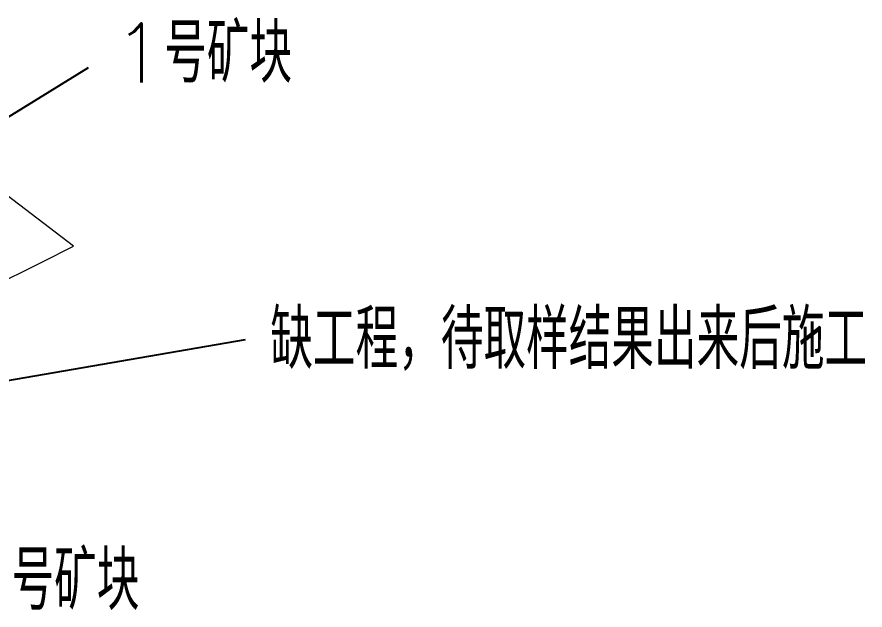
# Model space of a CAD drawing. Header units: inches. Extents: x 469883 to 470005, y 4349687 to 4349765.
# Drawn here: x 469962.44 to 470005.41, y 4349727.85 to 4349757.92 of the extents above; entities that cross this region are included whole.
import ezdxf

# ---------------------------------------------------------------- set-up
doc = ezdxf.new("R2010")
doc.units = ezdxf.units.IN
doc.header["$MEASUREMENT"] = 0
doc.styles.add('Standard_Shx', font='txt.shx', dxfattribs={"bigfont": 'gbcbig.shx'})

msp = doc.modelspace()

# ---------------------------------------------------------------- linework, layer by layer
for p, q in [((469947.349, 4349743.827, 3961), (469966.063, 4349755.352)), ((469955.298, 4349738.354, 10896.004), (469974.011, 4349741.559, 6935.004))]:
    msp.add_line(p, q)
at = {"color": 7, "linetype": 'Continuous', "lineweight": 0, "elevation": 2972.714}
msp.add_lwpolyline([(469946.461, 4349734.988), (469952.096, 4349734.915), (469955.298, 4349738.354), (469959.298, 4349742.659), (469960.418, 4349743.865), (469964.298, 4349745.795), (469964.697, 4349745.993), (469965.31, 4349746.298), (469960.7, 4349749.8), (469954.621, 4349743.373), (469952.467, 4349740.912), (469951.027, 4349739.74), (469949.588, 4349738.568), (469948.804, 4349737.725), (469948.02, 4349736.881), (469947.24, 4349735.935), (469946.461, 4349734.988), (469946.461, 4349734.988)], dxfattribs=at)

# ---------------------------------------------------------------- texts
at = {"char_height": 3, "attachment_point": 1, "style": 'Standard_Shx'}
for s, width, insert in [('1号矿块', 15.65323, (469967.327, 4349757.587)), ('缺工程，待取样结果出来后施工', 35.06623, (469975.275, 4349743.073, 6935.004)), ('2号矿块', 15.65323, (469959.591, 4349730.86, 3962.29))]:
    msp.add_mtext_dynamic_manual_height_columns(s, width=width, gutter_width=1, heights=[0], dxfattribs=dict(at, insert=insert))

doc.saveas('drawing.dxf')
